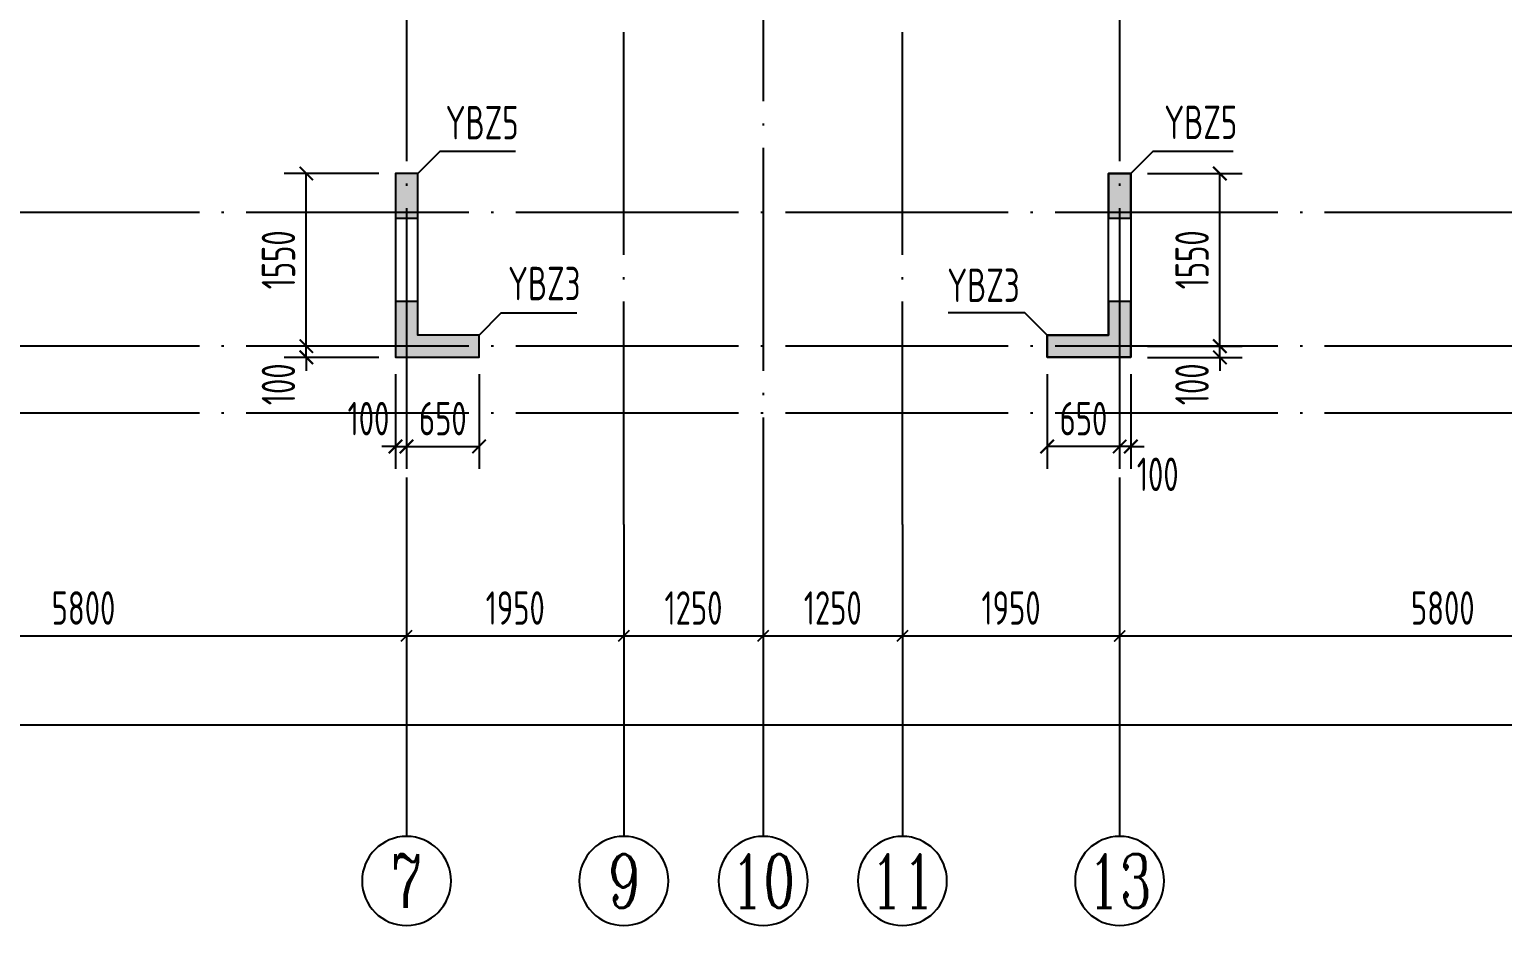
# Model space of a CAD drawing. Extents: x -1058961 to 23600, y -449123 to 2751847.
# Drawn here: x -439046 to -425824, y -54129 to -46086 of the extents above; entities that cross this region are included whole.
import ezdxf
from ezdxf.enums import TextEntityAlignment as Align

# ---------------------------------------------------------------- set-up
doc = ezdxf.new("R2010")
doc.units = 0
doc.header["$LTSCALE"] = 1000
doc.linetypes.add('DOTE', pattern=[2.42, 2, -0.2, 0.02, -0.2])
doc.layers.get('0').update_dxf_attribs({"linetype": 'CONTINUOUS'})
doc.layers.get('DEFPOINTS').update_dxf_attribs({"linetype": 'CONTINUOUS'})
for name, color, linetype in [('A-AXIS', 1, 'CONTINUOUS'), ('A-DOTE', 10, 'DOTE'), ('AXIS_NUM', 7, 'CONTINUOUS'), ('S-Q墙实线', 6, 'CONTINUOUS'), ('S-Q墙标注', 3, 'CONTINUOUS'), ('S-X详图填充', 252, 'CONTINUOUS'), ('S-X详图实线', 4, 'CONTINUOUS'), ('S-Y一般标注', 3, 'CONTINUOUS'), ('S-Z柱编号', 6, 'CONTINUOUS')]:
    doc.layers.add(name, color=color, linetype=linetype)
doc.styles.add('TSSD_Axis', font='complex.shx', dxfattribs={"width": 0.7, "bigfont": 'hztxt.shx'})
doc.styles.add('TSSD_DIMENSION', font='Tssdeng.shx', dxfattribs={"width": 0.7, "bigfont": 'tssdchn.shx'})
doc.styles.add('TSSD_REIN', font='tssdeng.shx', dxfattribs={"width": 0.7, "height": 300, "bigfont": 'tssdchn.shx'})
doc.styles.add('结构文字', font='zstxt.shx', dxfattribs={"width": 0.7, "bigfont": 'zshz.shx'})
doc.dimstyles.new('STRUCK', dxfattribs={"dimtxt": 400, "dimasz": 121, "dimexe": 200, "dimexo": 150, "dimgap": 115, "dimtad": 1, "dimdec": 0, "dimdsep": 46, "dimtxsty": '结构文字', "dimblk": 'ARCHTICK', "dimcen": 400, "dimclrd": 3, "dimclre": 3, "dimclrt": 7, "dimadec": 0, "dimazin": 0, "dimtfac": 1, "dimtdec": 0, "dimtix": 1, "dimtmove": 2, "dimatfit": 3, "dimldrblk": '_DIMX', "dimfxl": 0, "dimtolj": 1, "dimtzin": 0, "dimarcsym": 0})
doc.dimstyles.new('TSSD_100_100', dxfattribs={"dimtxt": 300, "dimasz": 100, "dimexe": 100, "dimexo": 250, "dimgap": 100, "dimtad": 1, "dimdec": 0, "dimzin": 0, "dimdsep": 46, "dimtxsty": 'TSSD_DIMENSION', "dimblk": 'ARCHTICK', "dimcen": 0, "dimdle": 100, "dimclrt": 7, "dimadec": 0, "dimazin": 0, "dimtfac": 1, "dimtdec": 0, "dimtix": 1, "dimtmove": 2, "dimatfit": 3, "dimldrblk": 'ARCHTICK', "dimfxl": 0, "dimtolj": 1, "dimtzin": 0, "dimarcsym": 0})

# ---------------------------------------------------------------- blocks, each defined once
blk = doc.blocks.new('_ArchTick')
at = {"color": 0, "linetype": 'ByBlock', "const_width": 0.15}
blk.add_lwpolyline([(-0.5, -0.5), (0.5, 0.5)], dxfattribs=at)
blk = doc.blocks.new('*D3165')
at = {"layer": 'DEFPOINTS', "color": 0}
for p in [(8100, 3600), (13900, 3600), (13900, 2600)]:
    blk.add_point(p, dxfattribs=at)
at = {"layer": 'S-Y一般标注', "color": 0, "lineweight": -2}
for p, q in [((8100, 3350), (8100, 2500)), ((13900, 3350), (13900, 2500)), ((8000, 2600), (14000, 2600))]:
    blk.add_line(p, q, dxfattribs=at)
at = {"layer": 'S-Y一般标注', "color": 0, "lineweight": -2, "xscale": 100, "yscale": 100, "zscale": 100, "rotation": 180}
blk.add_blockref('_ArchTick', (8100, 2600), dxfattribs=at)
at = {"layer": 'S-Y一般标注', "color": 0, "lineweight": -2, "xscale": 100, "yscale": 100, "zscale": 100}
blk.add_blockref('_ArchTick', (13900, 2600), dxfattribs=at)
at = {"layer": 'S-Y一般标注', "color": 7, "insert": (11000, 2850), "char_height": 300, "attachment_point": 5, "style": 'TSSD_DIMENSION'}
blk.add_mtext('\\A1;5800', dxfattribs=at)
blk = doc.blocks.new('ts_axno')
at = {"color": 0, "linetype": 'ByBlock', "lineweight": -2}
blk.add_circle((0, 0), 0.5, dxfattribs=at)
at = {"color": 0, "linetype": 'ByBlock', "lineweight": -2, "style": 'TSSD_Axis', "width": 0.7}
blk.add_attdef('A', text='', height=0.6, dxfattribs=at).set_placement((0, 0), align=Align.MIDDLE_CENTER)
blk = doc.blocks.new('*D3166')
at = {"layer": 'DEFPOINTS', "color": 0}
for p in [(18350, 3600), (20300, 3600), (20300, 2600)]:
    blk.add_point(p, dxfattribs=at)
at = {"layer": 'S-Y一般标注', "color": 0, "lineweight": -2}
for p, q in [((18350, 3350), (18350, 2500)), ((20300, 3350), (20300, 2500)), ((18250, 2600), (20400, 2600))]:
    blk.add_line(p, q, dxfattribs=at)
at = {"layer": 'S-Y一般标注', "color": 0, "lineweight": -2, "xscale": 100, "yscale": 100, "zscale": 100, "rotation": 180}
blk.add_blockref('_ArchTick', (18350, 2600), dxfattribs=at)
at = {"layer": 'S-Y一般标注', "color": 0, "lineweight": -2, "xscale": 100, "yscale": 100, "zscale": 100}
blk.add_blockref('_ArchTick', (20300, 2600), dxfattribs=at)
at = {"layer": 'S-Y一般标注', "color": 7, "insert": (19325, 2850), "char_height": 300, "attachment_point": 5, "style": 'TSSD_DIMENSION'}
blk.add_mtext('\\A1;1950', dxfattribs=at)
blk = doc.blocks.new('*D3167')
at = {"layer": 'DEFPOINTS', "color": 0}
for p in [(20300, 3600), (26100, 3600), (26100, 2600)]:
    blk.add_point(p, dxfattribs=at)
at = {"layer": 'S-Y一般标注', "color": 0, "lineweight": -2}
for p, q in [((20300, 3350), (20300, 2500)), ((26100, 3350), (26100, 2500)), ((20200, 2600), (26200, 2600))]:
    blk.add_line(p, q, dxfattribs=at)
at = {"layer": 'S-Y一般标注', "color": 0, "lineweight": -2, "xscale": 100, "yscale": 100, "zscale": 100, "rotation": 180}
blk.add_blockref('_ArchTick', (20300, 2600), dxfattribs=at)
at = {"layer": 'S-Y一般标注', "color": 0, "lineweight": -2, "xscale": 100, "yscale": 100, "zscale": 100}
blk.add_blockref('_ArchTick', (26100, 2600), dxfattribs=at)
at = {"layer": 'S-Y一般标注', "color": 7, "insert": (23200, 2850), "char_height": 300, "attachment_point": 5, "style": 'TSSD_DIMENSION'}
blk.add_mtext('\\A1;5800', dxfattribs=at)
blk = doc.blocks.new('*D3176')
at = {"layer": 'DEFPOINTS', "color": 0}
for p in [(4600, 3600), (54600, 3600), (54600, 1800)]:
    blk.add_point(p, dxfattribs=at)
at = {"layer": 'S-Y一般标注', "color": 0, "lineweight": -2}
for p, q in [((4600, 3350), (4600, 1700)), ((54600, 3350), (54600, 1700)), ((4500, 1800), (54700, 1800))]:
    blk.add_line(p, q, dxfattribs=at)
at = {"layer": 'S-Y一般标注', "color": 0, "lineweight": -2, "xscale": 100, "yscale": 100, "zscale": 100, "rotation": 180}
blk.add_blockref('_ArchTick', (4600, 1800), dxfattribs=at)
at = {"layer": 'S-Y一般标注', "color": 0, "lineweight": -2, "xscale": 100, "yscale": 100, "zscale": 100}
blk.add_blockref('_ArchTick', (54600, 1800), dxfattribs=at)
at = {"layer": 'S-Y一般标注', "color": 7, "insert": (29600, 2050), "char_height": 300, "attachment_point": 5, "style": 'TSSD_DIMENSION'}
blk.add_mtext('\\A1;50000', dxfattribs=at)
blk = doc.blocks.new('*D3177')
at = {"layer": 'DEFPOINTS', "color": 0}
for p in [(13900, 3600), (15850, 3600), (15850, 2600)]:
    blk.add_point(p, dxfattribs=at)
at = {"layer": 'S-Y一般标注', "color": 0, "lineweight": -2}
for p, q in [((13900, 3350), (13900, 2500)), ((15850, 3350), (15850, 2500)), ((13800, 2600), (15950, 2600))]:
    blk.add_line(p, q, dxfattribs=at)
at = {"layer": 'S-Y一般标注', "color": 0, "lineweight": -2, "xscale": 100, "yscale": 100, "zscale": 100, "rotation": 180}
blk.add_blockref('_ArchTick', (13900, 2600), dxfattribs=at)
at = {"layer": 'S-Y一般标注', "color": 0, "lineweight": -2, "xscale": 100, "yscale": 100, "zscale": 100}
blk.add_blockref('_ArchTick', (15850, 2600), dxfattribs=at)
at = {"layer": 'S-Y一般标注', "color": 7, "insert": (14875, 2850), "char_height": 300, "attachment_point": 5, "style": 'TSSD_DIMENSION'}
blk.add_mtext('\\A1;1950', dxfattribs=at)
blk = doc.blocks.new('*D3195')
at = {"layer": 'DEFPOINTS', "color": 0}
for p in [(15850, 3600), (17100, 3600), (17100, 2600)]:
    blk.add_point(p, dxfattribs=at)
at = {"layer": 'S-Y一般标注', "color": 0, "lineweight": -2}
for p, q in [((15850, 3350), (15850, 2500)), ((17100, 3350), (17100, 2500)), ((15750, 2600), (17200, 2600))]:
    blk.add_line(p, q, dxfattribs=at)
at = {"layer": 'S-Y一般标注', "color": 0, "lineweight": -2, "xscale": 100, "yscale": 100, "zscale": 100, "rotation": 180}
blk.add_blockref('_ArchTick', (15850, 2600), dxfattribs=at)
at = {"layer": 'S-Y一般标注', "color": 0, "lineweight": -2, "xscale": 100, "yscale": 100, "zscale": 100}
blk.add_blockref('_ArchTick', (17100, 2600), dxfattribs=at)
at = {"layer": 'S-Y一般标注', "color": 7, "insert": (16475, 2850), "char_height": 300, "attachment_point": 5, "style": 'TSSD_DIMENSION'}
blk.add_mtext('\\A1;1250', dxfattribs=at)
blk = doc.blocks.new('*D3196')
at = {"layer": 'DEFPOINTS', "color": 0}
for p in [(17100, 3600), (18350, 3600), (18350, 2600)]:
    blk.add_point(p, dxfattribs=at)
at = {"layer": 'S-Y一般标注', "color": 0, "lineweight": -2}
for p, q in [((17100, 3350), (17100, 2500)), ((18350, 3350), (18350, 2500)), ((17000, 2600), (18450, 2600))]:
    blk.add_line(p, q, dxfattribs=at)
at = {"layer": 'S-Y一般标注', "color": 0, "lineweight": -2, "xscale": 100, "yscale": 100, "zscale": 100, "rotation": 180}
blk.add_blockref('_ArchTick', (17100, 2600), dxfattribs=at)
at = {"layer": 'S-Y一般标注', "color": 0, "lineweight": -2, "xscale": 100, "yscale": 100, "zscale": 100}
blk.add_blockref('_ArchTick', (18350, 2600), dxfattribs=at)
at = {"layer": 'S-Y一般标注', "color": 7, "insert": (17725, 2850), "char_height": 300, "attachment_point": 5, "style": 'TSSD_DIMENSION'}
blk.add_mtext('\\A1;1250', dxfattribs=at)
blk = doc.blocks.new('*D426')
at = {"layer": 'DEFPOINTS', "color": 0}
for p in [(-436561, -48929), (-435761, -48929), (-435761, -49029)]:
    blk.add_point(p, dxfattribs=at)
at = {"layer": 'S-Q墙标注', "color": 3, "lineweight": -2}
for p, q in [((-436561, -48929), (-436561, -48808)), ((-435911, -48929), (-436761, -48929)), ((-435911, -49029), (-436761, -49029)), ((-436561, -49029), (-436561, -48929)), ((-436561, -49029), (-436561, -49150))]:
    blk.add_line(p, q, dxfattribs=at)
at = {"layer": 'S-Q墙标注', "color": 3, "lineweight": -2, "xscale": 121, "yscale": 121, "zscale": 121}
for p, rotation in [((-436561, -48929), 270), ((-436561, -49029), 90)]:
    blk.add_blockref('_ArchTick', p, dxfattribs=dict(at, rotation=rotation))
at = {"layer": 'S-Q墙标注', "color": 7, "insert": (-436811, -49271), "char_height": 300, "attachment_point": 5, "rotation": 90, "style": 'TSSD_REIN'}
blk.add_mtext('\\A1;100', dxfattribs=at)
blk = doc.blocks.new('_DIMX')
blk.add_line((-150, 0), (150, 0))
at = {"const_width": 50}
blk.add_lwpolyline([(-70, -70), (70, 70)], dxfattribs=at)
blk = doc.blocks.new('*D427')
at = {"layer": 'DEFPOINTS', "color": 0}
for p in [(-436561, -47379), (-435761, -47379), (-435761, -48929)]:
    blk.add_point(p, dxfattribs=at)
at = {"layer": 'S-Q墙标注', "color": 3, "lineweight": -2}
for p, q in [((-435911, -47379), (-436761, -47379)), ((-436561, -48929), (-436561, -47379)), ((-435911, -48929), (-436761, -48929))]:
    blk.add_line(p, q, dxfattribs=at)
at = {"layer": 'S-Q墙标注', "color": 3, "lineweight": -2, "xscale": 121, "yscale": 121, "zscale": 121}
for p, rotation in [((-436561, -47379), 90), ((-436561, -48929), 270)]:
    blk.add_blockref('_ArchTick', p, dxfattribs=dict(at, rotation=rotation))
at = {"layer": 'S-Q墙标注', "color": 7, "insert": (-436811, -48154), "char_height": 300, "attachment_point": 5, "rotation": 90, "style": 'TSSD_REIN'}
blk.add_mtext('\\A1;1550', dxfattribs=at)
blk = doc.blocks.new('*D428')
at = {"layer": 'DEFPOINTS', "color": 0}
for p in [(-435761, -49029), (-435661, -49029), (-435661, -49829)]:
    blk.add_point(p, dxfattribs=at)
at = {"layer": 'S-Q墙标注', "color": 3, "lineweight": -2}
for p, q in [((-435761, -49179), (-435761, -50029)), ((-435661, -49179), (-435661, -50029)), ((-435761, -49829), (-435882, -49829)), ((-435761, -49829), (-435661, -49829)), ((-435661, -49829), (-435540, -49829))]:
    blk.add_line(p, q, dxfattribs=at)
at = {"layer": 'S-Q墙标注', "color": 3, "lineweight": -2, "xscale": 121, "yscale": 121, "zscale": 121}
blk.add_blockref('_ArchTick', (-435761, -49829), dxfattribs=at)
at = {"layer": 'S-Q墙标注', "color": 3, "lineweight": -2, "xscale": 121, "yscale": 121, "zscale": 121, "rotation": 180}
blk.add_blockref('_ArchTick', (-435661, -49829), dxfattribs=at)
at = {"layer": 'S-Q墙标注', "color": 7, "insert": (-436003, -49579), "char_height": 300, "attachment_point": 5, "style": 'TSSD_REIN'}
blk.add_mtext('\\A1;100', dxfattribs=at)
blk = doc.blocks.new('*D429')
at = {"layer": 'DEFPOINTS', "color": 0}
for p in [(-435661, -49029), (-435011, -49029), (-435011, -49829)]:
    blk.add_point(p, dxfattribs=at)
at = {"layer": 'S-Q墙标注', "color": 3, "lineweight": -2}
for p, q in [((-435661, -49179), (-435661, -50029)), ((-435011, -49179), (-435011, -50029)), ((-435661, -49829), (-435011, -49829))]:
    blk.add_line(p, q, dxfattribs=at)
at = {"layer": 'S-Q墙标注', "color": 3, "lineweight": -2, "xscale": 121, "yscale": 121, "zscale": 121, "rotation": 180}
blk.add_blockref('_ArchTick', (-435661, -49829), dxfattribs=at)
at = {"layer": 'S-Q墙标注', "color": 3, "lineweight": -2, "xscale": 121, "yscale": 121, "zscale": 121}
blk.add_blockref('_ArchTick', (-435011, -49829), dxfattribs=at)
at = {"layer": 'S-Q墙标注', "color": 7, "insert": (-435336, -49579), "char_height": 300, "attachment_point": 5, "style": 'TSSD_REIN'}
blk.add_mtext('\\A1;650', dxfattribs=at)
blk = doc.blocks.new('*D459')
at = {"layer": 'DEFPOINTS', "color": 0}
for p in [(-429161, -48929), (-429161, -49029), (-428361, -48929)]:
    blk.add_point(p, dxfattribs=at)
at = {"layer": 'S-Q墙标注', "color": 3, "lineweight": -2}
for p, q in [((-428361, -48929), (-428361, -48808)), ((-429011, -48929), (-428161, -48929)), ((-429011, -49029), (-428161, -49029)), ((-428361, -49029), (-428361, -48929)), ((-428361, -49029), (-428361, -49150))]:
    blk.add_line(p, q, dxfattribs=at)
at = {"layer": 'S-Q墙标注', "color": 3, "lineweight": -2, "xscale": 121, "yscale": 121, "zscale": 121}
for p, rotation in [((-428361, -48929), 270), ((-428361, -49029), 90)]:
    blk.add_blockref('_ArchTick', p, dxfattribs=dict(at, rotation=rotation))
at = {"layer": 'S-Q墙标注', "color": 7, "insert": (-428611, -49271), "char_height": 300, "attachment_point": 5, "rotation": 90, "style": 'TSSD_REIN'}
blk.add_mtext('\\A1;100', dxfattribs=at)
blk = doc.blocks.new('*D460')
at = {"layer": 'DEFPOINTS', "color": 0}
for p in [(-429161, -47379), (-428361, -47379), (-429161, -48929)]:
    blk.add_point(p, dxfattribs=at)
at = {"layer": 'S-Q墙标注', "color": 3, "lineweight": -2}
for p, q in [((-429011, -47379), (-428161, -47379)), ((-428361, -48929), (-428361, -47379)), ((-429011, -48929), (-428161, -48929))]:
    blk.add_line(p, q, dxfattribs=at)
at = {"layer": 'S-Q墙标注', "color": 3, "lineweight": -2, "xscale": 121, "yscale": 121, "zscale": 121}
for p, rotation in [((-428361, -47379), 90), ((-428361, -48929), 270)]:
    blk.add_blockref('_ArchTick', p, dxfattribs=dict(at, rotation=rotation))
at = {"layer": 'S-Q墙标注', "color": 7, "insert": (-428611, -48154), "char_height": 300, "attachment_point": 5, "rotation": 90, "style": 'TSSD_REIN'}
blk.add_mtext('\\A1;1550', dxfattribs=at)
blk = doc.blocks.new('*D461')
at = {"layer": 'DEFPOINTS', "color": 0}
for p in [(-429261, -49029), (-429161, -49029), (-429261, -49829)]:
    blk.add_point(p, dxfattribs=at)
at = {"layer": 'S-Q墙标注', "color": 3, "lineweight": -2}
for p, q in [((-429261, -49179), (-429261, -50029)), ((-429161, -49179), (-429161, -50029)), ((-429261, -49829), (-429382, -49829)), ((-429161, -49829), (-429261, -49829)), ((-429161, -49829), (-429040, -49829))]:
    blk.add_line(p, q, dxfattribs=at)
at = {"layer": 'S-Q墙标注', "color": 3, "lineweight": -2, "xscale": 121, "yscale": 121, "zscale": 121}
blk.add_blockref('_ArchTick', (-429261, -49829), dxfattribs=at)
at = {"layer": 'S-Q墙标注', "color": 3, "lineweight": -2, "xscale": 121, "yscale": 121, "zscale": 121, "rotation": 180}
blk.add_blockref('_ArchTick', (-429161, -49829), dxfattribs=at)
at = {"layer": 'S-Q墙标注', "color": 7, "insert": (-428919, -50079), "char_height": 300, "attachment_point": 5, "style": 'TSSD_REIN'}
blk.add_mtext('\\A1;100', dxfattribs=at)
blk = doc.blocks.new('*D462')
at = {"layer": 'DEFPOINTS', "color": 0}
for p in [(-429911, -49029), (-429261, -49029), (-429911, -49829)]:
    blk.add_point(p, dxfattribs=at)
at = {"layer": 'S-Q墙标注', "color": 3, "lineweight": -2}
for p, q in [((-429911, -49179), (-429911, -50029)), ((-429261, -49179), (-429261, -50029)), ((-429261, -49829), (-429911, -49829))]:
    blk.add_line(p, q, dxfattribs=at)
at = {"layer": 'S-Q墙标注', "color": 3, "lineweight": -2, "xscale": 121, "yscale": 121, "zscale": 121, "rotation": 180}
blk.add_blockref('_ArchTick', (-429911, -49829), dxfattribs=at)
at = {"layer": 'S-Q墙标注', "color": 3, "lineweight": -2, "xscale": 121, "yscale": 121, "zscale": 121}
blk.add_blockref('_ArchTick', (-429261, -49829), dxfattribs=at)
at = {"layer": 'S-Q墙标注', "color": 7, "insert": (-429586, -49579), "char_height": 300, "attachment_point": 5, "style": 'TSSD_REIN'}
blk.add_mtext('\\A1;650', dxfattribs=at)
blk = doc.blocks.new('20210726.16350016')
at = {"layer": 'A-AXIS'}
for p, q in [((13900, 3600), (13900, 800)), ((15850, 3600), (15850, 800)), ((17100, 3600), (17100, 800)), ((18350, 3600), (18350, 800)), ((20300, 3600), (20300, 800))]:
    blk.add_line(p, q, dxfattribs=at)
at = {"layer": 'A-DOTE'}
for p, q in [((13900.2, 13700), (13900, 3600)), ((20299.8, 13700), (20300, 3600)), ((15850, 3600), (15850, 11500)), ((18350, 3600), (18350, 11500)), ((17100, 9400), (17100, 3600)), ((55600, 6400), (3600, 6400)), ((55600, 5200), (3600, 5200)), ((55600, 4600), (3600, 4600))]:
    blk.add_line(p, q, dxfattribs=at)
at = {"layer": 'A-AXIS'}
ref = blk.add_blockref('ts_axno', (13900, 400), dxfattribs=dict(at, xscale=-800, yscale=800, zscale=800, rotation=180))
ref.add_attrib('5', '7', dxfattribs={"layer": 'AXIS_NUM', "height": 480, "style": 'TSSD_Axis', "width": 0.7}).set_placement((13900, 400), align=Align.MIDDLE_CENTER)
ref = blk.add_blockref('ts_axno', (15850, 400), dxfattribs=dict(at, xscale=-800, yscale=800, zscale=800, rotation=180))
ref.add_attrib('19', '9', dxfattribs={"layer": 'AXIS_NUM', "height": 480, "style": 'TSSD_Axis', "width": 0.7}).set_placement((15850, 400), align=Align.MIDDLE_CENTER)
ref = blk.add_blockref('ts_axno', (17100, 400), dxfattribs=dict(at, xscale=-800, yscale=800, zscale=800, rotation=180))
ref.add_attrib('8', '10', dxfattribs={"layer": 'AXIS_NUM', "height": 480, "style": 'TSSD_Axis', "width": 0.7}).set_placement((17100, 400), align=Align.MIDDLE_CENTER)
ref = blk.add_blockref('ts_axno', (18350, 400), dxfattribs=dict(at, xscale=-800, yscale=800, zscale=800, rotation=180))
ref.add_attrib('19', '11', dxfattribs={"layer": 'AXIS_NUM', "height": 480, "style": 'TSSD_Axis', "width": 0.7}).set_placement((18350, 400), align=Align.MIDDLE_CENTER)
ref = blk.add_blockref('ts_axno', (20300, 400), dxfattribs=dict(at, xscale=-800, yscale=800, zscale=800, rotation=180))
ref.add_attrib('8', '13', dxfattribs={"layer": 'AXIS_NUM', "height": 480, "style": 'TSSD_Axis', "width": 0.7}).set_placement((20300, 400), align=Align.MIDDLE_CENTER)
at = {"layer": 'S-Y一般标注'}
for base, p1, p2, picture, middle in [((54600, 1800), (4600, 3600), (54600, 3600), '*D3176', (29600, 2050)), ((13900, 2600), (8100, 3600), (13900, 3600), '*D3165', (11000, 2850)), ((15850, 2600), (13900, 3600), (15850, 3600), '*D3177', (14875, 2850)), ((17100, 2600), (15850, 3600), (17100, 3600), '*D3195', (16475, 2850)), ((18350, 2600), (17100, 3600), (18350, 3600), '*D3196', (17725, 2850)), ((20300, 2600), (18350, 3600), (20300, 3600), '*D3166', (19325, 2850)), ((26100, 2600), (20300, 3600), (26100, 3600), '*D3167', (23200, 2850))]:
    dim = blk.add_linear_dim(base=base, p1=p1, p2=p2, dimstyle='TSSD_100_100', dxfattribs=at)
    dim.commit()
    dim.dimension.update_dxf_attribs({"geometry": picture, "text_midpoint": middle})

msp = doc.modelspace()

# ---------------------------------------------------------------- hatches: boundary and pattern name
at = {"layer": 'S-X详图填充'}
h = msp.add_hatch(color=256, dxfattribs=at)
h.dxf.hatch_style = 1
h.paths.add_polyline_path([(-435760.85, -47778.89), (-435560.85, -47778.89), (-435560.85, -47378.89), (-435760.85, -47378.89)])
h = msp.add_hatch(color=256, dxfattribs=at)
h.dxf.hatch_style = 1
h.paths.add_polyline_path([(-429360.9, -47778.89), (-429160.9, -47778.89), (-429160.9, -47378.89), (-429360.9, -47378.89)])
h = msp.add_hatch(color=256, dxfattribs=at)
h.dxf.hatch_style = 1
h.paths.add_polyline_path([(-435560.85, -48528.89), (-435760.85, -48528.89), (-435760.85, -49028.89), (-435010.87, -49028.89), (-435010.87, -48828.89), (-435560.85, -48828.89)])
h = msp.add_hatch(color=256, dxfattribs=at)
h.dxf.hatch_style = 1
h.paths.add_polyline_path([(-429160.9, -48528.89), (-429360.9, -48528.89), (-429360.9, -48828.89), (-429910.89, -48828.89), (-429910.89, -49028.89), (-429160.9, -49028.89)])

# ---------------------------------------------------------------- linework, layer by layer
at = {"layer": 'S-Q墙实线'}
for points in [[(-435760.85, -49028.89), (-435010.87, -49028.89), (-435010.87, -48828.89), (-435560.85, -48828.89), (-435560.85, -47378.89), (-435760.85, -47378.89)], [(-429160.9, -49028.89), (-429910.89, -49028.89), (-429910.89, -48828.89), (-429360.9, -48828.89), (-429360.9, -47728.88), (-429360.9, -47378.89), (-429160.9, -47378.89), (-429160.9, -47728.88)]]:
    msp.add_lwpolyline(points, close=True, dxfattribs=at)
at = {"layer": 'S-X详图实线'}
for points in [[(-435760.85, -47778.89), (-435560.85, -47778.89), (-435560.85, -47378.89), (-435760.85, -47378.89), (-435760.85, -47778.89)], [(-429360.9, -47778.89), (-429160.9, -47778.89), (-429160.9, -47378.89), (-429360.9, -47378.89), (-429360.9, -47778.89)], [(-435560.85, -48528.89), (-435760.85, -48528.89), (-435760.85, -49028.89), (-435010.87, -49028.89), (-435010.87, -48828.89), (-435560.85, -48828.89), (-435560.85, -48528.89)], [(-429160.9, -48528.89), (-429360.9, -48528.89), (-429360.9, -48828.89), (-429910.89, -48828.89), (-429910.89, -49028.89), (-429160.9, -49028.89), (-429160.9, -48528.89)]]:
    msp.add_lwpolyline(points, close=True, dxfattribs=at)
at = {"layer": 'S-Z柱编号', "color": 7}
for points in [[(-435560.85, -47378.89), (-435360.85, -47178.89), (-434682.25, -47178.89)], [(-429160.9, -47378.89), (-428960.9, -47178.89), (-428241.7, -47178.89)], [(-435010.87, -48828.89), (-434810.87, -48628.89), (-434133.01, -48628.89)], [(-429910.89, -48828.89), (-430110.89, -48628.89), (-430800.2, -48628.89)]]:
    msp.add_lwpolyline(points, dxfattribs=at)

# ---------------------------------------------------------------- block references
at = {"layer": 'A-DOTE'}
msp.add_blockref('20210726.16350016', (-449560.87, -54128.93), dxfattribs=at)

# ---------------------------------------------------------------- texts
at = {"layer": 'S-Z柱编号', "color": 7, "style": 'TSSD_REIN', "width": 0.7}
for s, p in [('YBZ5', (-435311.02, -47162.14)), ('YBZ5', (-428860.9, -47159.38)), ('YBZ3', (-434750.64, -48606.49)), ('YBZ3', (-430808.58, -48621.83))]:
    msp.add_text(s, height=300, dxfattribs=at).set_placement(p, align=Align.BOTTOM_LEFT)

# ---------------------------------------------------------------- dimensions: what is measured, and where the dimension line sits
at = {"layer": 'S-Q墙标注'}
for base, p1, p2, angle, picture, middle in [((-436560.85, -47378.89), (-435760.85, -48928.88), (-435760.85, -47378.89), 90, '*D427', (-436810.85, -48153.89)), ((-428360.88, -47378.89), (-429160.88, -48928.88), (-429160.88, -47378.89), 90, '*D460', (-428610.88, -48153.89)), ((-429910.87, -49828.89), (-429260.9, -49028.89), (-429910.87, -49028.89), 180, '*D462', (-429585.88, -49578.89))]:
    dim = msp.add_linear_dim(base=base, p1=p1, p2=p2, angle=angle, dimstyle='STRUCK', override={"dimtxt": 300, "dimgap": 100, "dimtxsty": 'TSSD_REIN'}, dxfattribs=at)
    dim.commit()
    dim.dimension.update_dxf_attribs({"geometry": picture, "text_midpoint": middle})
for base, p1, p2, angle, picture, middle in [((-436560.85, -48928.88), (-435760.85, -49028.89), (-435760.85, -48928.88), 90, '*D426', (-436810.85, -49270.81)), ((-428360.88, -48928.88), (-429160.88, -49028.89), (-429160.88, -48928.88), 90, '*D459', (-428610.88, -49270.81)), ((-429260.9, -49828.89), (-429160.88, -49028.89), (-429260.9, -49028.89), 180, '*D461', (-428918.95, -50078.89))]:
    dim = msp.add_linear_dim(base=base, p1=p1, p2=p2, angle=angle, dimstyle='STRUCK', override={"dimtxt": 300, "dimgap": 100, "dimtxsty": 'TSSD_REIN'}, dxfattribs=at)
    dim.commit()
    dim.dimension.update_dxf_attribs({"geometry": picture, "text_midpoint": middle, "dimtype": 160})
dim = msp.add_linear_dim(base=(-435660.83, -49828.89), p1=(-435760.85, -49028.89), p2=(-435660.83, -49028.89), dimstyle='STRUCK', override={"dimtxt": 300, "dimgap": 100, "dimtxsty": 'TSSD_REIN'}, dxfattribs=at)
dim.commit()
dim.dimension.update_dxf_attribs({"geometry": '*D428', "text_midpoint": (-436002.78, -49578.89), "dimtype": 160})
dim = msp.add_linear_dim(base=(-435010.87, -49828.89), p1=(-435660.83, -49028.89), p2=(-435010.87, -49028.89), dimstyle='STRUCK', override={"dimtxt": 300, "dimgap": 100, "dimtxsty": 'TSSD_REIN'}, dxfattribs=at)
dim.commit()
dim.dimension.update_dxf_attribs({"geometry": '*D429', "text_midpoint": (-435335.85, -49578.89)})

doc.saveas('drawing.dxf')
